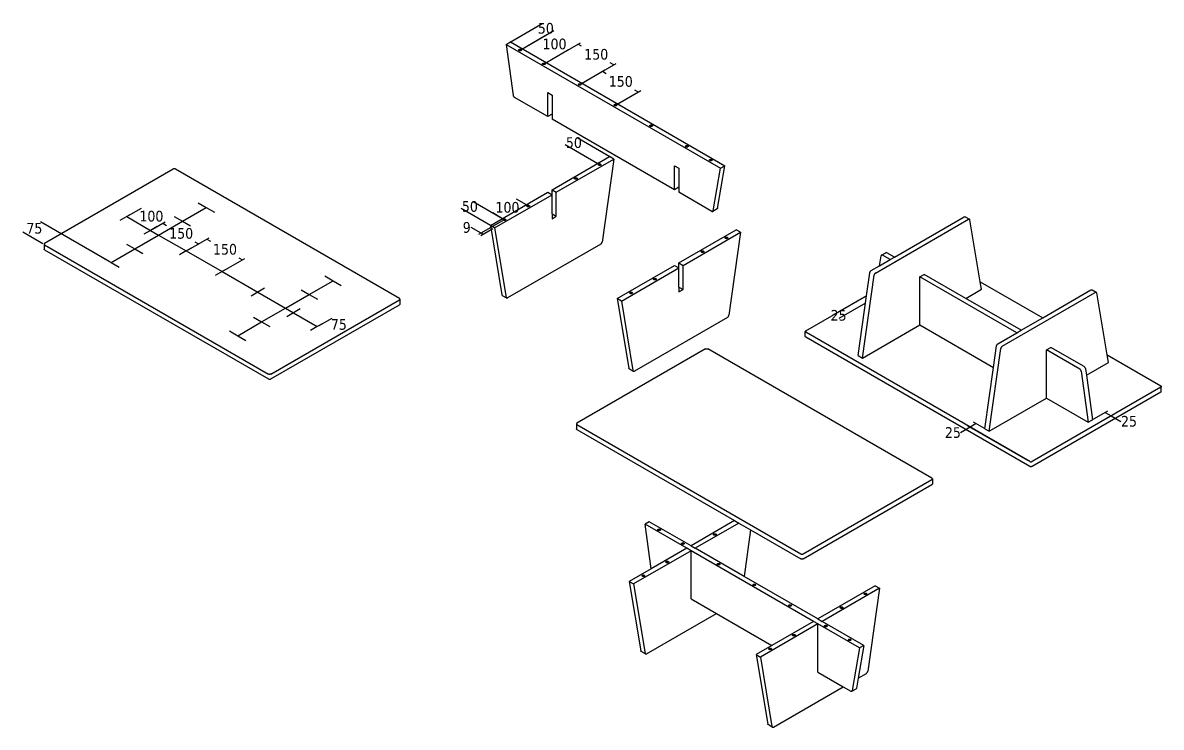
# Model space of a CAD drawing. Header units: millimetres. Extents: x -1700 to 1679, y -1062 to 1030.
import ezdxf

# ---------------------------------------------------------------- set-up
doc = ezdxf.new("R2010")
doc.units = ezdxf.units.MM
doc.styles.add('Tahoma', font='Tahoma')

msp = doc.modelspace()

# ---------------------------------------------------------------- linework, layer by layer
at = {"color": 1}
for p, q in [((-253.4, 972.1), (-158.4, 1027)), ((-218, 951.7), (-123, 1006.6)), ((-218, 951.7), (-150.6, 990.7)), ((-147.3, 910.9), (-44.5, 970.3)), ((-147.3, 910.9), (-79.9, 949.8)), ((-40.9, 959.8), (-51.7, 966.1)), ((-41.3, 849.7), (61.5, 909)), ((-41.3, 849.7), (28.3, 889.8)), ((21.1, 885.7), (32, 879.4)), ((54.3, 904.8), (43.4, 911.1)), ((64.8, 788.4), (134.4, 828.6)), ((116.3, 830.7), (127.1, 824.4)), ((42.7, 631.7), (-54.2, 687.6)), ((7.3, 611.3), (-89.6, 667.2)), ((-1385.7, 457.3), (-1347.3, 479.5)), ((-310.9, 427.5), (-398.2, 477.9)), ((-275.5, 448), (-362.8, 498.3)), ((-204.8, 488.8), (-234.1, 505.7)), ((-275.5, 441.7), (-346.6, 400.7)), ((-275.5, 448), (-304.8, 464.9)), ((-1640.4, 373.6), (-1699.7, 407.8)), ((-1443.2, 321), (-1646.6, 438.5)), ((-1314.9, 416.5), (-1276.6, 438.7)), ((-1314.9, 416.5), (-1276.6, 438.7)), ((-1283.8, 434.5), (-1272.9, 428.2)), ((-339.4, 404.8), (-368.3, 421.5)), ((-304.5, 417.6), (-340.2, 397)), ((-1208.9, 355.3), (-1146.4, 391.3)), ((-1208.9, 355.3), (-1170.5, 377.4)), ((-1188.6, 379.5), (-1177.7, 373.3)), ((-1153.6, 387.2), (-1142.8, 380.9)), ((-333, 401.2), (-339.4, 404.8)), ((-1102.8, 294), (-1040.3, 330.1)), ((-1058.5, 332.2), (-1047.6, 325.9)), ((804.9, 219.2), (705, 161.5)), ((801.8, 197), (722.6, 151.3)), ((-820, 130.7), (-781.6, 152.9)), ((-766.9, 100.1), (-728.6, 122.3)), ((1474.9, -149.3), (1520.6, -122.9)), ((1492.5, -159.5), (1538.3, -133.1)), ((1513.4, -127), (1531.1, -137.3)), ((1283.7, -269.7), (1104.9, -166.5)), ((1129.8, -160.5), (1112.2, -170.7)), ((1157.1, -176.2), (1122.6, -156.3)), ((1531.1, -137.3), (1560, -153.9)), ((1112.2, -170.7), (1083.3, -187.4))]:
    msp.add_line(p, q, dxfattribs=at)
for p, q in [((-265.2, 965.3), (-252.4, 972.7)), ((-265.2, 965.3), (371.2, 597.9)), ((-265.2, 965.3), (-244, 814.2)), ((-252.4, 972.7), (383.9, 605.3)), ((-227.5, 948.6), (-227.3, 949.2)), ((-227.3, 948), (-227.5, 948.6)), ((-227.3, 949.2), (-226.9, 949.8)), ((-226.9, 947.4), (-227.3, 948)), ((-226.9, 949.8), (-226.3, 950.2)), ((-226.3, 947), (-226.9, 947.4)), ((-226.3, 950.2), (-225.5, 950.6)), ((-225.5, 946.6), (-226.3, 947)), ((-225.5, 950.6), (-224.5, 950.8)), ((-224.5, 946.4), (-225.5, 946.6)), ((-224.5, 950.8), (-223.5, 950.9)), ((-223.5, 946.3), (-224.5, 946.4)), ((-223.5, 950.9), (-222.4, 950.8)), ((-222.4, 946.4), (-223.5, 946.3)), ((-222.4, 950.8), (-221.5, 950.6)), ((-221.5, 946.6), (-222.4, 946.4)), ((-221.5, 950.6), (-220.6, 950.2)), ((-220.6, 947), (-221.5, 946.6)), ((-220.6, 950.2), (-220, 949.8)), ((-220, 947.4), (-220.6, 947)), ((-220, 949.8), (-219.6, 949.2)), ((-219.6, 948), (-220, 947.4)), ((-219.6, 949.2), (-219.5, 948.6)), ((-219.5, 948.6), (-219.6, 948)), ((-156.7, 907.8), (-156.6, 908.4)), ((-156.6, 907.2), (-156.7, 907.8)), ((-156.6, 908.4), (-156.2, 908.9)), ((-156.2, 906.6), (-156.6, 907.2)), ((-156.2, 908.9), (-155.6, 909.4)), ((-155.6, 906.1), (-156.2, 906.6)), ((-155.6, 909.4), (-154.7, 909.8)), ((-154.7, 905.8), (-155.6, 906.1)), ((-154.7, 909.8), (-153.8, 910)), ((-153.8, 905.5), (-154.7, 905.8)), ((-153.8, 910), (-152.7, 910.1)), ((-152.7, 905.5), (-153.8, 905.5)), ((-152.7, 910.1), (-151.7, 910)), ((-151.7, 905.5), (-152.7, 905.5)), ((-151.7, 910), (-150.7, 909.8)), ((-150.7, 905.8), (-151.7, 905.5)), ((-150.7, 909.8), (-149.9, 909.4)), ((-149.9, 906.1), (-150.7, 905.8)), ((-149.9, 909.4), (-149.3, 908.9)), ((-149.3, 906.6), (-149.9, 906.1)), ((-149.3, 908.9), (-148.9, 908.4)), ((-148.9, 907.2), (-149.3, 906.6)), ((-148.9, 908.4), (-148.7, 907.8)), ((-148.7, 907.8), (-148.9, 907.2)), ((-50.7, 846.5), (-50.5, 847.1)), ((-50.5, 845.9), (-50.7, 846.5)), ((-50.5, 847.1), (-50.1, 847.7)), ((-50.1, 845.4), (-50.5, 845.9)), ((-50.1, 847.7), (-49.5, 848.2)), ((-49.5, 844.9), (-50.1, 845.4)), ((-49.5, 848.2), (-48.7, 848.5)), ((-48.7, 844.5), (-49.5, 844.9)), ((-48.7, 848.5), (-47.7, 848.8)), ((-47.7, 848.8), (-46.7, 848.8)), ((-46.7, 848.8), (-45.6, 848.8)), ((-45.6, 848.8), (-44.7, 848.5)), ((-44.7, 848.5), (-43.8, 848.2)), ((-43.8, 844.9), (-44.7, 844.5)), ((-43.8, 848.2), (-43.2, 847.7)), ((-43.2, 845.4), (-43.8, 844.9)), ((-43.2, 847.7), (-42.8, 847.1)), ((-42.8, 845.9), (-43.2, 845.4)), ((-42.8, 847.1), (-42.7, 846.5)), ((-42.7, 846.5), (-42.8, 845.9)), ((-244, 814.2), (-243.8, 813.5)), ((-243.8, 813.5), (-243.6, 812.8)), ((-243.6, 812.8), (-243.3, 812)), ((-243.3, 812), (-242.9, 811.3)), ((-242.9, 811.3), (-242.5, 810.5)), ((-141.4, 751), (-141.4, 822.5)), ((-141.4, 822.5), (-128.7, 815.1)), ((-128.7, 815.1), (-128.7, 758.4)), ((-47.7, 844.3), (-48.7, 844.5)), ((-46.7, 844.2), (-47.7, 844.3)), ((-45.6, 844.3), (-46.7, 844.2)), ((-44.7, 844.5), (-45.6, 844.3)), ((-242.5, 810.5), (-242, 809.8)), ((-242, 809.8), (-241.5, 809.2)), ((-241.5, 809.2), (-240.9, 808.7)), ((-240.9, 808.7), (-240.4, 808.2)), ((-240.4, 808.2), (-239.8, 807.8)), ((-141.4, 751), (-239.8, 807.8)), ((55.4, 785.3), (55.5, 785.9)), ((55.5, 784.7), (55.4, 785.3)), ((55.5, 785.9), (55.9, 786.5)), ((55.9, 784.1), (55.5, 784.7)), ((55.9, 786.5), (56.6, 786.9)), ((56.6, 783.7), (55.9, 784.1)), ((56.6, 786.9), (57.4, 787.3)), ((57.4, 783.3), (56.6, 783.7)), ((57.4, 787.3), (58.4, 787.5)), ((58.4, 783.1), (57.4, 783.3)), ((58.4, 787.5), (59.4, 787.6)), ((59.4, 783), (58.4, 783.1)), ((59.4, 787.6), (60.4, 787.5)), ((60.4, 783.1), (59.4, 783)), ((60.4, 787.5), (61.4, 787.3)), ((61.4, 783.3), (60.4, 783.1)), ((61.4, 787.3), (62.2, 786.9)), ((62.2, 783.7), (61.4, 783.3)), ((62.2, 786.9), (62.9, 786.5)), ((62.9, 784.1), (62.2, 783.7)), ((62.9, 786.5), (63.3, 785.9)), ((63.3, 784.7), (62.9, 784.1)), ((63.3, 785.9), (63.4, 785.3)), ((63.4, 785.3), (63.3, 784.7)), ((-128.7, 758.4), (-141.4, 751)), ((-128.7, 758.4), (-128.7, 743.7)), ((234.8, 533.8), (-128.7, 743.7)), ((161.5, 724.1), (161.6, 724.7)), ((161.6, 723.5), (161.5, 724.1)), ((161.6, 724.7), (162, 725.2)), ((162, 722.9), (161.6, 723.5)), ((162, 725.2), (162.6, 725.7)), ((162.6, 722.4), (162, 722.9)), ((162.6, 725.7), (163.5, 726.1)), ((163.5, 722.1), (162.6, 722.4)), ((163.5, 726.1), (164.4, 726.3)), ((164.4, 721.8), (163.5, 722.1)), ((164.4, 726.3), (165.5, 726.4)), ((165.5, 721.8), (164.4, 721.8)), ((165.5, 726.4), (166.5, 726.3)), ((166.5, 721.8), (165.5, 721.8)), ((166.5, 726.3), (167.5, 726.1)), ((167.5, 722.1), (166.5, 721.8)), ((167.5, 726.1), (168.3, 725.7)), ((168.3, 722.4), (167.5, 722.1)), ((168.3, 725.7), (168.9, 725.2)), ((168.9, 722.9), (168.3, 722.4)), ((168.9, 725.2), (169.3, 724.7)), ((169.3, 723.5), (168.9, 722.9)), ((169.3, 724.7), (169.5, 724.1)), ((169.5, 724.1), (169.3, 723.5)), ((267.5, 662.8), (267.7, 663.4)), ((267.7, 662.2), (267.5, 662.8)), ((267.7, 663.4), (268.1, 664)), ((268.1, 661.7), (267.7, 662.2)), ((268.1, 664), (268.7, 664.5)), ((268.7, 661.2), (268.1, 661.7)), ((268.7, 664.5), (269.5, 664.8)), ((269.5, 660.8), (268.7, 661.2)), ((269.5, 664.8), (270.5, 665.1)), ((270.5, 660.6), (269.5, 660.8)), ((270.5, 665.1), (271.5, 665.1)), ((271.5, 660.5), (270.5, 660.6)), ((271.5, 665.1), (272.6, 665.1)), ((272.6, 660.6), (271.5, 660.5)), ((272.6, 665.1), (273.5, 664.8)), ((273.5, 660.8), (272.6, 660.6)), ((273.5, 664.8), (274.3, 664.5)), ((274.3, 661.2), (273.5, 660.8)), ((274.3, 664.5), (275, 664)), ((275, 661.7), (274.3, 661.2)), ((275, 664), (275.4, 663.4)), ((275.4, 662.2), (275, 661.7)), ((275.4, 663.4), (275.5, 662.8)), ((275.5, 662.8), (275.4, 662.2)), ((-128.7, 533.8), (41.7, 632.2)), ((-116, 526.5), (54.4, 624.9)), ((8.7, 608.1), (8.9, 608.7)), ((8.9, 608.7), (9.3, 609.3)), ((9.3, 609.3), (9.9, 609.8)), ((9.9, 609.8), (10.7, 610.1)), ((10.7, 610.1), (11.7, 610.4)), ((11.7, 610.4), (12.7, 610.4)), ((12.7, 610.4), (13.8, 610.4)), ((13.8, 610.4), (14.7, 610.1)), ((14.7, 610.1), (15.5, 609.8)), ((15.5, 609.8), (16.2, 609.3)), ((16.2, 609.3), (16.6, 608.7)), ((16.6, 608.7), (16.7, 608.1)), ((54.4, 624.9), (19.9, 378.7)), ((54.4, 624.9), (41.7, 632.2)), ((338.2, 622), (338.4, 622.6)), ((338.4, 621.4), (338.2, 622)), ((338.4, 622.6), (338.8, 623.2)), ((338.8, 620.8), (338.4, 621.4)), ((338.8, 623.2), (339.4, 623.6)), ((339.4, 620.4), (338.8, 620.8)), ((339.4, 623.6), (340.2, 624)), ((340.2, 620), (339.4, 620.4)), ((340.2, 624), (341.2, 624.2)), ((341.2, 619.8), (340.2, 620)), ((341.2, 624.2), (342.2, 624.3)), ((342.2, 619.7), (341.2, 619.8)), ((342.2, 624.3), (343.3, 624.2)), ((343.3, 619.8), (342.2, 619.7)), ((343.3, 624.2), (344.2, 624)), ((344.2, 620), (343.3, 619.8)), ((344.2, 624), (345.1, 623.6)), ((345.1, 620.4), (344.2, 620)), ((345.1, 623.6), (345.7, 623.2)), ((345.7, 620.8), (345.1, 620.4)), ((345.7, 623.2), (346.1, 622.6)), ((346.1, 621.4), (345.7, 620.8)), ((346.1, 622.6), (346.2, 622)), ((346.2, 622), (346.1, 621.4)), ((-1253.2, 595), (-1635, 374.6)), ((-1252.6, 595.3), (-1253.2, 595)), ((-1251.9, 595.6), (-1252.6, 595.3)), ((-1251.2, 595.8), (-1251.9, 595.6)), ((-1250.4, 595.9), (-1251.2, 595.8)), ((-1249.6, 595.9), (-1250.4, 595.9)), ((-1248.9, 595.9), (-1249.6, 595.9)), ((-1248.1, 595.8), (-1248.9, 595.9)), ((-1247.4, 595.6), (-1248.1, 595.8)), ((-1246.7, 595.3), (-1247.4, 595.6)), ((-1246.1, 595), (-1246.7, 595.3)), ((-581.4, 211.3), (-1246.1, 595)), ((8.9, 607.5), (8.7, 608.1)), ((9.3, 607), (8.9, 607.5)), ((9.9, 606.5), (9.3, 607)), ((10.7, 606.1), (9.9, 606.5)), ((11.7, 605.9), (10.7, 606.1)), ((12.7, 605.8), (11.7, 605.9)), ((13.8, 605.9), (12.7, 605.8)), ((14.7, 606.1), (13.8, 605.9)), ((15.5, 606.5), (14.7, 606.1)), ((16.2, 607), (15.5, 606.5)), ((16.6, 607.5), (16.2, 607)), ((16.7, 608.1), (16.6, 607.5)), ((234.8, 533.8), (234.8, 605.3)), ((234.8, 605.3), (247.5, 597.9)), ((247.5, 597.9), (247.5, 541.2)), ((350, 471.3), (371.2, 597.9)), ((362.7, 478.6), (383.9, 605.3)), ((371.2, 597.9), (383.9, 605.3)), ((-62, 567.3), (-61.9, 567.9)), ((-61.9, 566.7), (-62, 567.3)), ((-61.9, 567.9), (-61.5, 568.5)), ((-61.5, 566.1), (-61.9, 566.7)), ((-61.5, 568.5), (-60.8, 568.9)), ((-60.8, 565.7), (-61.5, 566.1)), ((-60.8, 568.9), (-60, 569.3)), ((-60, 565.3), (-60.8, 565.7)), ((-60, 569.3), (-59, 569.5)), ((-59, 565.1), (-60, 565.3)), ((-59, 569.5), (-58, 569.6)), ((-58, 565), (-59, 565.1)), ((-58, 569.6), (-57, 569.5)), ((-57, 565.1), (-58, 565)), ((-57, 569.5), (-56, 569.3)), ((-56, 565.3), (-57, 565.1)), ((-56, 569.3), (-55.2, 568.9)), ((-55.2, 565.7), (-56, 565.3)), ((-55.2, 568.9), (-54.5, 568.5)), ((-54.5, 566.1), (-55.2, 565.7)), ((-54.5, 568.5), (-54.1, 567.9)), ((-54.1, 566.7), (-54.5, 566.1)), ((-54.1, 567.9), (-54, 567.3)), ((-54, 567.3), (-54.1, 566.7)), ((247.5, 541.2), (234.8, 533.8)), ((247.5, 541.2), (247.5, 526.5)), ((-311.8, 428.1), (-141.4, 526.5)), ((-299.1, 420.7), (-128.7, 519.1)), ((-141.4, 526.5), (-128.7, 519.1)), ((-128.7, 533.8), (-116, 526.5)), ((-128.7, 519.1), (-128.7, 533.8)), ((-128.7, 462.4), (-128.7, 519.1)), ((-116, 455), (-116, 526.5)), ((345.9, 469.7), (247.5, 526.5)), ((-1225.6, 440.3), (-1154.9, 481.1)), ((-1179.2, 495.2), (-1154.9, 481.1)), ((-1154.9, 481.1), (-1130.6, 467.1)), ((-203.4, 485.6), (-203.3, 486.2)), ((-203.3, 485.1), (-203.4, 485.6)), ((-203.3, 486.2), (-202.9, 486.8)), ((-202.9, 484.5), (-203.3, 485.1)), ((-202.9, 486.8), (-202.2, 487.3)), ((-202.2, 484), (-202.9, 484.5)), ((-202.2, 487.3), (-201.4, 487.6)), ((-201.4, 483.6), (-202.2, 484)), ((-201.4, 487.6), (-200.4, 487.9)), ((-200.4, 483.4), (-201.4, 483.6)), ((-200.4, 487.9), (-199.4, 488)), ((-199.4, 483.3), (-200.4, 483.4)), ((-199.4, 488), (-198.4, 487.9)), ((-198.4, 483.4), (-199.4, 483.3)), ((-198.4, 487.9), (-197.4, 487.6)), ((-197.4, 483.6), (-198.4, 483.4)), ((-197.4, 487.6), (-196.6, 487.3)), ((-196.6, 484), (-197.4, 483.6)), ((-196.6, 487.3), (-195.9, 486.8)), ((-195.9, 484.5), (-196.6, 484)), ((-195.9, 486.8), (-195.5, 486.2)), ((-195.5, 485.1), (-195.9, 484.5)), ((-195.5, 486.2), (-195.4, 485.6)), ((-195.4, 485.6), (-195.5, 485.1)), ((361.7, 476.9), (349, 469.5)), ((362.1, 477.2), (361.7, 476.9)), ((362.4, 477.6), (362.1, 477.2)), ((362.6, 478.1), (362.4, 477.6)), ((362.7, 478.6), (362.6, 478.1)), ((-1391.1, 454.2), (-1411.2, 442.6)), ((-1371, 465.8), (-1391.1, 454.2)), ((-1391.1, 454.2), (-1320.4, 413.4)), ((-1296.3, 399.5), (-1225.6, 440.3)), ((-1249.9, 454.3), (-1225.6, 440.3)), ((-1225.6, 440.3), (-1201.4, 426.3)), ((-274.1, 444.8), (-274, 445.4)), ((-274, 444.2), (-274.1, 444.8)), ((-274, 445.4), (-273.6, 446)), ((-273.6, 443.7), (-274, 444.2)), ((-273.6, 446), (-273, 446.5)), ((-273, 443.2), (-273.6, 443.7)), ((-273, 446.5), (-272.1, 446.8)), ((-272.1, 442.8), (-273, 443.2)), ((-272.1, 446.8), (-271.2, 447.1)), ((-271.2, 442.6), (-272.1, 442.8)), ((-271.2, 447.1), (-270.1, 447.1)), ((-270.1, 442.5), (-271.2, 442.6)), ((-270.1, 447.1), (-269.1, 447.1)), ((-269.1, 442.6), (-270.1, 442.5)), ((-269.1, 447.1), (-268.1, 446.8)), ((-268.1, 442.8), (-269.1, 442.6)), ((-268.1, 446.8), (-267.3, 446.5)), ((-267.3, 443.2), (-268.1, 442.8)), ((-267.3, 446.5), (-266.7, 446)), ((-266.7, 443.7), (-267.3, 443.2)), ((-266.7, 446), (-266.3, 445.4)), ((-266.3, 444.2), (-266.7, 443.7)), ((-266.3, 445.4), (-266.1, 444.8)), ((-266.1, 444.8), (-266.3, 444.2)), ((-128.7, 462.4), (-116, 455)), ((-128.7, 462.4), (-128.7, 447.7)), ((-128.7, 447.7), (-116, 455)), ((345.9, 469.7), (346.4, 469.4)), ((346.4, 469.4), (347, 469.2)), ((347, 469.2), (347.5, 469.1)), ((347.5, 469.1), (348.1, 469.2)), ((348.1, 469.2), (348.5, 469.3)), ((348.5, 469.3), (349, 469.5)), ((349, 469.5), (349.4, 469.9)), ((349.4, 469.9), (349.7, 470.3)), ((349.7, 470.3), (349.9, 470.7)), ((349.9, 470.7), (350, 471.3)), ((831.4, 286.7), (1107.6, 446.2)), ((887.5, 333.8), (1094.9, 453.5)), ((1094.9, 453.5), (1095.4, 453.8)), ((1095.4, 453.8), (1096, 454)), ((1096, 454), (1096.5, 454.1)), ((1096.5, 454.1), (1097.1, 454)), ((1097.1, 454), (1097.5, 453.9)), ((1097.5, 453.9), (1098, 453.7)), ((1098, 453.7), (1110.3, 446.6)), ((1108.2, 446.5), (1107.6, 446.2)), ((1108.7, 446.6), (1108.2, 446.5)), ((1109.3, 446.7), (1108.7, 446.6)), ((1109.8, 446.7), (1109.3, 446.7)), ((1110.3, 446.6), (1109.8, 446.7)), ((1110.7, 446.3), (1110.3, 446.6)), ((1111.1, 446), (1110.7, 446.3)), ((1111.4, 445.6), (1111.1, 446)), ((1111.6, 445.1), (1111.4, 445.6)), ((1111.7, 444.6), (1111.6, 445.1)), ((1142.5, 260.9), (1111.7, 444.6)), ((-1320.4, 413.4), (-1340.4, 401.8)), ((-1300.3, 425), (-1320.4, 413.4)), ((-1320.4, 413.4), (-1296.3, 399.5)), ((-311.8, 428.1), (-277.3, 221.8)), ((-299.1, 420.7), (-311.8, 428.1)), ((-299.1, 420.7), (-264.6, 214.5)), ((247.5, 316.6), (417.9, 415)), ((260.2, 309.3), (430.6, 407.7)), ((430.6, 407.7), (396.1, 161.5)), ((430.6, 407.7), (417.9, 415)), ((-1636.4, 373), (-1636.5, 372.6)), ((-1636.5, 372.6), (-1636.5, 357.9)), ((-1636.5, 372.6), (-1636.4, 372.1)), ((-1636.2, 373.4), (-1636.4, 373)), ((-1636.4, 372.1), (-1636.2, 371.7)), ((-1635.9, 373.9), (-1636.2, 373.4)), ((-1635.5, 374.3), (-1635.9, 373.9)), ((-1635, 374.6), (-1635.5, 374.3)), ((-1391.3, 372.7), (-1367, 358.7)), ((-1367, 358.7), (-1296.3, 399.5)), ((-1296.3, 399.5), (-1214.3, 352.1)), ((15.7, 372.3), (-260.4, 212.8)), ((15.7, 372.3), (16.3, 372.6)), ((16.3, 372.6), (16.9, 373.1)), ((16.9, 373.1), (17.4, 373.7)), ((17.4, 373.7), (17.9, 374.3)), ((17.9, 374.3), (18.4, 375)), ((18.4, 375), (18.9, 375.7)), ((18.9, 375.7), (19.2, 376.5)), ((19.2, 376.5), (19.5, 377.2)), ((19.5, 377.2), (19.8, 378)), ((19.8, 378), (19.9, 378.7)), ((384.9, 390.9), (385, 391.5)), ((385, 390.3), (384.9, 390.9)), ((385, 391.5), (385.4, 392.1)), ((385.4, 389.8), (385, 390.3)), ((385.4, 392.1), (386.1, 392.6)), ((386.1, 389.3), (385.4, 389.8)), ((386.1, 392.6), (386.9, 392.9)), ((386.9, 388.9), (386.1, 389.3)), ((386.9, 392.9), (387.9, 393.2)), ((387.9, 388.7), (386.9, 388.9)), ((387.9, 393.2), (388.9, 393.2)), ((388.9, 388.6), (387.9, 388.7)), ((388.9, 393.2), (389.9, 393.2)), ((389.9, 388.7), (388.9, 388.6)), ((389.9, 393.2), (390.9, 392.9)), ((390.9, 388.9), (389.9, 388.7)), ((390.9, 392.9), (391.7, 392.6)), ((391.7, 389.3), (390.9, 388.9)), ((391.7, 392.6), (392.4, 392.1)), ((392.4, 389.8), (391.7, 389.3)), ((392.4, 392.1), (392.8, 391.5)), ((392.8, 390.3), (392.4, 389.8)), ((392.8, 391.5), (392.9, 390.9)), ((392.9, 390.9), (392.8, 390.3)), ((-1636.4, 357.4), (-1636.5, 357.9)), ((-1636.2, 357), (-1636.4, 357.4)), ((-1636.2, 371.7), (-1635.9, 371.2)), ((-1635.9, 356.5), (-1636.2, 357)), ((-1635.9, 371.2), (-1635.5, 370.9)), ((-1635.5, 356.2), (-1635.9, 356.5)), ((-1635.5, 370.9), (-1635, 370.5)), ((-1635, 355.8), (-1635.5, 356.2)), ((-1635, 370.5), (-970.3, -13.2)), ((-1635, 355.8), (-970.3, -27.9)), ((-1437.7, 317.8), (-1367, 358.7)), ((-1367, 358.7), (-1342.8, 344.7)), ((-1214.3, 352.1), (-1234.4, 340.5)), ((-1194.2, 363.7), (-1214.3, 352.1)), ((-1214.3, 352.1), (-1108.2, 290.9)), ((314.2, 350.1), (314.3, 350.7)), ((314.3, 349.5), (314.2, 350.1)), ((314.3, 350.7), (314.7, 351.3)), ((314.7, 349), (314.3, 349.5)), ((314.7, 351.3), (315.4, 351.7)), ((315.4, 348.5), (314.7, 349)), ((315.4, 351.7), (316.2, 352.1)), ((316.2, 348.1), (315.4, 348.5)), ((316.2, 352.1), (317.2, 352.3)), ((317.2, 347.9), (316.2, 348.1)), ((317.2, 352.3), (318.2, 352.4)), ((318.2, 347.8), (317.2, 347.9)), ((318.2, 352.4), (319.2, 352.3)), ((319.2, 347.9), (318.2, 347.8)), ((319.2, 352.3), (320.2, 352.1)), ((320.2, 348.1), (319.2, 347.9)), ((320.2, 352.1), (321, 351.7)), ((321, 348.5), (320.2, 348.1)), ((321, 351.7), (321.7, 351.3)), ((321.7, 349), (321, 348.5)), ((321.7, 351.3), (322.1, 350.7)), ((322.1, 349.5), (321.7, 349)), ((322.1, 350.7), (322.2, 350.1)), ((322.2, 350.1), (322.1, 349.5)), ((842.9, 308), (847.9, 338)), ((848, 338.5), (847.9, 338)), ((848.2, 339), (848, 338.5)), ((848.5, 339.4), (848.2, 339)), ((848.9, 339.7), (848.5, 339.4)), ((849.3, 339.9), (848.9, 339.7)), ((849.3, 339.9), (861.6, 347.1)), ((849.8, 340.1), (849.3, 339.9)), ((850.4, 340.1), (849.8, 340.1)), ((850.9, 340), (850.4, 340.1)), ((851.5, 339.8), (850.9, 340)), ((852, 339.6), (851.5, 339.8)), ((874.8, 326.5), (852, 339.6)), ((861.6, 347.1), (862.1, 347.3)), ((862.1, 347.3), (862.6, 347.4)), ((862.6, 347.4), (863.1, 347.5)), ((863.1, 347.5), (863.6, 347.4)), ((863.6, 347.4), (864.2, 347.2)), ((864.2, 347.2), (864.8, 346.9)), ((887.5, 333.8), (864.8, 346.9)), ((-1462, 331.9), (-1437.7, 317.8)), ((-1437.7, 317.8), (-1413.5, 303.8)), ((64.3, 210.9), (234.8, 309.3)), ((234.8, 309.3), (247.5, 301.9)), ((247.5, 316.6), (260.2, 309.3)), ((247.5, 301.9), (247.5, 316.6)), ((260.2, 237.8), (260.2, 309.3)), ((818.7, 294.1), (842.9, 308)), ((842.9, 308), (874.8, 326.5)), ((874.8, 326.5), (887.5, 333.8)), ((-1108.2, 290.9), (-1128.3, 279.3)), ((-1088.1, 302.5), (-1108.2, 290.9)), ((-1108.2, 290.9), (-1002.2, 229.7)), ((-803, 278), (-778.7, 264)), ((77.1, 203.5), (247.5, 301.9)), ((173.9, 270.1), (174.8, 270.5)), ((174.8, 270.5), (175.7, 270.7)), ((175.7, 270.7), (176.8, 270.8)), ((176.8, 270.8), (177.8, 270.7)), ((177.8, 270.7), (178.8, 270.5)), ((178.8, 270.5), (179.6, 270.1)), ((247.5, 245.2), (247.5, 301.9)), ((792.7, 34.1), (827.3, 280.3)), ((804.9, 219.2), (814.6, 287.7)), ((814.6, 287.7), (814.7, 288.4)), ((814.7, 288.4), (814.9, 289.1)), ((814.9, 289.1), (815.2, 289.9)), ((815.2, 289.9), (815.6, 290.6)), ((815.6, 290.6), (816, 291.4)), ((816, 291.4), (816.5, 292.1)), ((816.5, 292.1), (817, 292.7)), ((817, 292.7), (817.6, 293.2)), ((817.6, 293.2), (818.1, 293.7)), ((818.1, 293.7), (818.7, 294.1)), ((827.4, 281), (827.3, 280.3)), ((827.6, 281.8), (827.4, 281)), ((827.9, 282.5), (827.6, 281.8)), ((828.3, 283.3), (827.9, 282.5)), ((828.7, 284), (828.3, 283.3)), ((829.2, 284.7), (828.7, 284)), ((829.8, 285.3), (829.2, 284.7)), ((830.3, 285.9), (829.8, 285.3)), ((830.9, 286.4), (830.3, 285.9)), ((831.4, 286.7), (830.9, 286.4)), ((963.1, 275.4), (975.9, 282.8)), ((1250.9, 109.3), (963.1, 275.4)), ((963.1, 132.5), (963.1, 275.4)), ((1099.6, 211.3), (975.9, 282.8)), ((-982.1, 241.3), (-1002.2, 229.7)), ((-873.7, 237.1), (-849.4, 223.1)), ((-849.4, 223.1), (-778.7, 264)), ((-778.7, 264), (-754.5, 250)), ((172.8, 268.5), (172.9, 269.1)), ((172.9, 267.9), (172.8, 268.5)), ((172.9, 269.1), (173.3, 269.6)), ((173.3, 267.3), (172.9, 267.9)), ((173.3, 269.6), (173.9, 270.1)), ((173.9, 266.8), (173.3, 267.3)), ((174.8, 266.5), (173.9, 266.8)), ((175.7, 266.2), (174.8, 266.5)), ((176.8, 266.2), (175.7, 266.2)), ((177.8, 266.2), (176.8, 266.2)), ((178.8, 266.5), (177.8, 266.2)), ((179.6, 266.8), (178.8, 266.5)), ((179.6, 270.1), (180.2, 269.6)), ((180.2, 267.3), (179.6, 266.8)), ((180.2, 269.6), (180.6, 269.1)), ((180.6, 267.9), (180.2, 267.3)), ((180.6, 269.1), (180.8, 268.5)), ((180.8, 268.5), (180.6, 267.9)), ((247.5, 245.2), (260.2, 237.8)), ((247.5, 245.2), (247.5, 230.5)), ((247.5, 230.5), (260.2, 237.8)), ((1099.6, 211.3), (1146.3, 238.3)), ((1142.5, 260.9), (1328, 153.8)), ((1146.3, 238.3), (1142.5, 260.9)), ((1471, 236.3), (1471.6, 236.6)), ((1471.6, 236.6), (1472.2, 236.8)), ((1472.2, 236.8), (1472.7, 236.9)), ((1472.7, 236.9), (1473.2, 236.8)), ((1473.2, 236.8), (1473.7, 236.7)), ((1473.7, 236.7), (1474.2, 236.5)), ((-1002.2, 229.7), (-1022.2, 218.1)), ((-1002.2, 229.7), (-920.1, 182.3)), ((-963.3, -13.2), (-581.4, 207.2)), ((-920.1, 182.3), (-849.4, 223.1)), ((-849.4, 223.1), (-825.2, 209.1)), ((-580.9, 211), (-581.4, 211.3)), ((-581.4, 207.2), (-580.9, 207.6)), ((-580.5, 210.6), (-580.9, 211)), ((-580.9, 207.6), (-580.5, 207.9)), ((-580.2, 210.1), (-580.5, 210.6)), ((-580.5, 207.9), (-580.2, 208.4)), ((-580, 209.7), (-580.2, 210.1)), ((-580.2, 208.4), (-580, 208.8)), ((-580, 209.3), (-580, 209.7)), ((-580, 208.8), (-580, 209.3)), ((-580, 209.3), (-580, 194.6)), ((-277.2, 221.3), (-277.3, 221.8)), ((-276.9, 220.8), (-277.2, 221.3)), ((-276.6, 220.4), (-276.9, 220.8)), ((-276.3, 220), (-276.6, 220.4)), ((-276.3, 220), (-263.5, 212.7)), ((-264.6, 214.5), (-264.4, 213.9)), ((-264.4, 213.9), (-264.2, 213.4)), ((-264.2, 213.4), (-263.9, 213)), ((-263.9, 213), (-263.5, 212.7)), ((-263.5, 212.7), (-263.1, 212.5)), ((-263.1, 212.5), (-262.6, 212.3)), ((-262.6, 212.3), (-262.1, 212.3)), ((-262.1, 212.3), (-261.5, 212.4)), ((-261.5, 212.4), (-261, 212.6)), ((-261, 212.6), (-260.4, 212.8)), ((64.3, 210.9), (98.9, 4.6)), ((77.1, 203.5), (64.3, 210.9)), ((77.1, 203.5), (111.6, -2.7)), ((102.1, 227.6), (102.2, 228.2)), ((102.2, 227), (102.1, 227.6)), ((102.2, 228.2), (102.6, 228.8)), ((102.6, 226.5), (102.2, 227)), ((102.6, 228.8), (103.2, 229.3)), ((103.2, 226), (102.6, 226.5)), ((103.2, 229.3), (104.1, 229.6)), ((104.1, 225.6), (103.2, 226)), ((104.1, 229.6), (105, 229.9)), ((105, 225.4), (104.1, 225.6)), ((105, 229.9), (106.1, 229.9)), ((106.1, 225.3), (105, 225.4)), ((106.1, 229.9), (107.1, 229.9)), ((107.1, 225.4), (106.1, 225.3)), ((107.1, 229.9), (108.1, 229.6)), ((108.1, 225.6), (107.1, 225.4)), ((108.1, 229.6), (108.9, 229.3)), ((108.9, 226), (108.1, 225.6)), ((108.9, 229.3), (109.5, 228.8)), ((109.5, 226.5), (108.9, 226)), ((109.5, 228.8), (109.9, 228.2)), ((109.9, 227), (109.5, 226.5)), ((109.9, 228.2), (110.1, 227.6)), ((110.1, 227.6), (109.9, 227)), ((624.4, 115), (804.9, 219.2)), ((780, 41.5), (804.9, 219.2)), ((1263.7, 116.6), (1099.6, 211.3)), ((1207.6, 69.6), (1483.8, 229)), ((1328, 153.8), (1471, 236.3)), ((1474.2, 236.5), (1486.5, 229.4)), ((1484.3, 229.3), (1483.8, 229)), ((1484.9, 229.4), (1484.3, 229.3)), ((1485.4, 229.5), (1484.9, 229.4)), ((1486, 229.5), (1485.4, 229.5)), ((1486.5, 229.4), (1486, 229.5)), ((1486.9, 229.1), (1486.5, 229.4)), ((1487.3, 228.8), (1486.9, 229.1)), ((1487.6, 228.4), (1487.3, 228.8)), ((1487.8, 227.9), (1487.6, 228.4)), ((1487.9, 227.4), (1487.8, 227.9)), ((1518.7, 43.7), (1487.9, 227.4)), ((-990.8, 141.5), (-920.1, 182.3)), ((-963.3, -27.9), (-581.4, 192.5)), ((-920.1, 182.3), (-896.1, 168.4)), ((-876, 180), (-896.1, 168.4)), ((-580.9, 192.9), (-581.4, 192.5)), ((-580.5, 193.2), (-580.9, 192.9)), ((-580.2, 193.7), (-580.5, 193.2)), ((-580, 194.1), (-580.2, 193.7)), ((-580, 194.6), (-580, 194.1)), ((-1061.6, 100.7), (-990.8, 141.5)), ((-1015.1, 155.5), (-990.8, 141.5)), ((-990.8, 141.5), (-966.6, 127.5)), ((-896.1, 168.4), (-916.2, 156.8)), ((-896.1, 168.4), (-825.4, 127.6)), ((-805.3, 139.2), (-825.4, 127.6)), ((391.9, 155.1), (115.8, -4.4)), ((391.9, 155.1), (392.5, 155.5)), ((392.5, 155.5), (393, 155.9)), ((393, 155.9), (393.6, 156.5)), ((393.6, 156.5), (394.1, 157.1)), ((394.1, 157.1), (394.6, 157.8)), ((394.6, 157.8), (395, 158.5)), ((395, 158.5), (395.4, 159.3)), ((395.4, 159.3), (395.7, 160)), ((395.7, 160), (395.9, 160.8)), ((395.9, 160.8), (396.1, 161.5)), ((1263.7, 116.6), (1328, 153.8)), ((-1085.8, 114.7), (-1061.6, 100.7)), ((-825.4, 127.6), (-845.5, 116)), ((623.2, 113.8), (623, 113.4)), ((623, 113.4), (623, 112.9)), ((623, 98.2), (623, 112.9)), ((623, 112.9), (623, 112.5)), ((623, 112.5), (623.2, 112)), ((623.5, 114.2), (623.2, 113.8)), ((623.2, 112), (623.5, 111.6)), ((623.9, 114.6), (623.5, 114.2)), ((623.5, 111.6), (623.9, 111.2)), ((624.4, 115), (623.9, 114.6)), ((623.9, 111.2), (624.4, 110.9)), ((1289.1, -272.9), (624.4, 110.9)), ((792.7, 34.1), (963.1, 132.5)), ((963.1, 132.5), (1181.7, 6.3)), ((1194.9, 76.9), (1250.9, 109.3)), ((1250.9, 109.3), (1263.7, 116.6)), ((-1061.6, 100.7), (-1037.3, 86.7)), ((623, 97.8), (623, 98.2)), ((623.2, 97.3), (623, 97.8)), ((623.5, 96.9), (623.2, 97.3)), ((623.9, 96.5), (623.5, 96.9)), ((624.4, 96.2), (623.9, 96.5)), ((1289.1, -287.6), (624.4, 96.2)), ((1181.7, 6.3), (1190.7, 70.5)), ((1190.7, 70.5), (1190.9, 71.2)), ((1190.9, 71.2), (1191.1, 71.9)), ((1191.1, 71.9), (1191.4, 72.7)), ((1191.4, 72.7), (1191.8, 73.4)), ((1191.8, 73.4), (1192.2, 74.2)), ((1192.2, 74.2), (1192.7, 74.9)), ((1192.7, 74.9), (1193.2, 75.5)), ((1193.2, 75.5), (1193.8, 76.1)), ((1193.8, 76.1), (1194.3, 76.5)), ((1194.3, 76.5), (1194.9, 76.9)), ((1205.9, 68.1), (1205.4, 67.5)), ((1206.5, 68.7), (1205.9, 68.1)), ((1207, 69.2), (1206.5, 68.7)), ((1207.6, 69.6), (1207, 69.2)), ((326.9, 61.2), (-54.9, -159.3)), ((326.9, 61.2), (327.5, 61.5)), ((327.5, 61.5), (328.2, 61.7)), ((328.2, 61.7), (328.9, 61.9)), ((328.9, 61.9), (329.7, 62)), ((329.7, 62), (330.5, 62)), ((330.5, 62), (331.2, 62)), ((331.2, 62), (332, 61.9)), ((332, 61.9), (332.7, 61.7)), ((332.7, 61.7), (333.4, 61.5)), ((333.4, 61.5), (334, 61.2)), ((998.7, -322.6), (334, 61.2)), ((780, 41.5), (792.7, 34.1)), ((1168.9, -183), (1203.5, 63.1)), ((1203.6, 63.8), (1203.5, 63.1)), ((1203.8, 64.6), (1203.6, 63.8)), ((1204.1, 65.3), (1203.8, 64.6)), ((1204.5, 66.1), (1204.1, 65.3)), ((1204.9, 66.8), (1204.5, 66.1)), ((1205.4, 67.5), (1204.9, 66.8)), ((1339.3, 58.2), (1352.1, 65.6)), ((1437.7, 1.4), (1339.3, 58.2)), ((1339.3, -84.7), (1339.3, 58.2)), ((1450.4, 8.8), (1352.1, 65.6)), ((1518.7, 43.7), (1678, -48.3)), ((1522.5, 21.1), (1518.7, 43.7)), ((99, 4.1), (98.9, 4.6)), ((99.2, 3.6), (99, 4.1)), ((99.5, 3.2), (99.2, 3.6)), ((99.9, 2.8), (99.5, 3.2)), ((99.9, 2.8), (112.6, -4.5)), ((1156.2, -175.7), (1181.7, 6.3)), ((1438.3, 1.1), (1437.7, 1.4)), ((1438.8, 0.6), (1438.3, 1.1)), ((1439.4, 0), (1438.8, 0.6)), ((1439.9, -0.6), (1439.4, 0)), ((1450.4, 8.8), (1451, 8.4)), ((1451, 8.4), (1451.6, 7.9)), ((1451.6, 7.9), (1452.1, 7.4)), ((1452.1, 7.4), (1452.6, 6.7)), ((1452.6, 6.7), (1453.1, 6.1)), ((1453.1, 6.1), (1453.6, 5.3)), ((1453.6, 5.3), (1453.9, 4.6)), ((1453.9, 4.6), (1454.2, 3.8)), ((1454.2, 3.8), (1454.5, 3.1)), ((1454.5, 3.1), (1454.6, 2.4)), ((1454.6, 2.4), (1457.2, -16.6)), ((1457.2, -16.6), (1522.5, 21.1)), ((-969.7, -13.5), (-970.3, -13.2)), ((-970.3, -27.9), (-969.7, -28.2)), ((-969.1, -13.8), (-969.7, -13.5)), ((-969.7, -28.2), (-969.1, -28.5)), ((-968.4, -13.9), (-969.1, -13.8)), ((-969.1, -28.5), (-968.4, -28.6)), ((-967.6, -14.1), (-968.4, -13.9)), ((-968.4, -28.6), (-967.6, -28.7)), ((-966.8, -14.1), (-967.6, -14.1)), ((-967.6, -28.7), (-966.8, -28.8)), ((-966, -14.1), (-966.8, -14.1)), ((-966.8, -28.8), (-966, -28.7)), ((-965.3, -13.9), (-966, -14.1)), ((-966, -28.7), (-965.3, -28.6)), ((-964.5, -13.8), (-965.3, -13.9)), ((-965.3, -28.6), (-964.5, -28.5)), ((-963.9, -13.5), (-964.5, -13.8)), ((-964.5, -28.5), (-963.9, -28.2)), ((-963.3, -13.2), (-963.9, -13.5)), ((-963.9, -28.2), (-963.3, -27.9)), ((111.6, -2.7), (111.8, -3.3)), ((111.8, -3.3), (112, -3.8)), ((112, -3.8), (112.3, -4.2)), ((112.3, -4.2), (112.6, -4.5)), ((112.6, -4.5), (113.1, -4.7)), ((113.1, -4.7), (113.6, -4.9)), ((113.6, -4.9), (114.1, -4.9)), ((114.1, -4.9), (114.6, -4.8)), ((114.6, -4.8), (115.2, -4.6)), ((115.2, -4.6), (115.8, -4.4)), ((1440.4, -1.3), (1439.9, -0.6)), ((1440.8, -2), (1440.4, -1.3)), ((1441.2, -2.8), (1440.8, -2)), ((1441.5, -3.5), (1441.2, -2.8)), ((1441.7, -4.3), (1441.5, -3.5)), ((1441.9, -5), (1441.7, -4.3)), ((1441.9, -5), (1463.1, -156.1)), ((1457.2, -16.6), (1475.8, -148.7)), ((1678, -52.4), (1296.2, -272.9)), ((1678, -67.1), (1296.2, -287.6)), ((1678, -48.3), (1678.5, -48.7)), ((1678.5, -52.1), (1678, -52.4)), ((1678, -67.1), (1678.5, -66.8)), ((1678.5, -48.7), (1679, -49.1)), ((1679, -51.7), (1678.5, -52.1)), ((1678.5, -66.8), (1679, -66.4)), ((1679, -49.1), (1679.3, -49.5)), ((1679.3, -51.3), (1679, -51.7)), ((1679, -66.4), (1679.3, -65.9)), ((1679.3, -49.5), (1679.4, -49.9)), ((1679.4, -50.8), (1679.3, -51.3)), ((1679.3, -65.9), (1679.4, -65.5)), ((1679.4, -49.9), (1679.5, -50.4)), ((1679.5, -50.4), (1679.4, -50.8)), ((1679.4, -65.5), (1679.5, -65.1)), ((1679.5, -65.1), (1679.5, -50.4)), ((1168.9, -183), (1339.3, -84.7)), ((1339.3, -84.7), (1463.1, -156.1)), ((-56.3, -160.9), (-56.4, -161.3)), ((-56.4, -161.3), (-56.4, -176)), ((-56.4, -161.3), (-56.3, -161.8)), ((-56.1, -160.4), (-56.3, -160.9)), ((-56.3, -161.8), (-56.1, -162.2)), ((-55.8, -160), (-56.1, -160.4)), ((-56.1, -162.2), (-55.8, -162.6)), ((-55.4, -159.6), (-55.8, -160)), ((-55.8, -162.6), (-55.4, -163)), ((-54.9, -159.3), (-55.4, -159.6)), ((-55.4, -163), (-54.9, -163.4)), ((-54.9, -163.4), (609.8, -547.1)), ((1463.1, -156.1), (1475.8, -148.7)), ((-56.3, -176.5), (-56.4, -176)), ((-56.1, -176.9), (-56.3, -176.5)), ((-55.8, -177.3), (-56.1, -176.9)), ((-55.4, -177.7), (-55.8, -177.3)), ((-54.9, -178), (-55.4, -177.7)), ((-54.9, -178), (413.2, -448.3)), ((1156.2, -175.7), (1168.9, -183)), ((1289.1, -272.9), (1289.7, -273.2)), ((1289.7, -287.8), (1289.1, -287.6)), ((1289.7, -273.2), (1290.4, -273.4)), ((1290.4, -288.1), (1289.7, -287.8)), ((1290.4, -273.4), (1291.1, -273.6)), ((1291.1, -288.3), (1290.4, -288.1)), ((1291.1, -273.6), (1291.9, -273.7)), ((1291.9, -288.4), (1291.1, -288.3)), ((1291.9, -273.7), (1292.7, -273.7)), ((1292.7, -288.4), (1291.9, -288.4)), ((1292.7, -273.7), (1293.4, -273.7)), ((1293.4, -288.4), (1292.7, -288.4)), ((1293.4, -273.7), (1294.2, -273.6)), ((1294.2, -288.3), (1293.4, -288.4)), ((1294.2, -273.6), (1294.9, -273.4)), ((1294.9, -288.1), (1294.2, -288.3)), ((1294.9, -273.4), (1295.6, -273.2)), ((1295.6, -287.8), (1294.9, -288.1)), ((1295.6, -273.2), (1296.2, -272.9)), ((1296.2, -287.6), (1295.6, -287.8)), ((616.8, -547.1), (998.7, -326.7)), ((999.2, -322.9), (998.7, -322.6)), ((998.7, -326.7), (999.2, -326.3)), ((999.6, -323.3), (999.2, -322.9)), ((999.2, -326.3), (999.6, -325.9)), ((999.9, -323.7), (999.6, -323.3)), ((999.6, -325.9), (999.9, -325.5)), ((1000.1, -324.2), (999.9, -323.7)), ((999.9, -325.5), (1000.1, -325.1)), ((1000.1, -324.6), (1000.1, -324.2)), ((1000.1, -325.1), (1000.1, -324.6)), ((1000.1, -324.6), (1000.1, -339.3)), ((616.8, -561.8), (998.7, -341.3)), ((999.2, -341), (998.7, -341.3)), ((999.6, -340.6), (999.2, -341)), ((999.9, -340.2), (999.6, -340.6)), ((1000.1, -339.8), (999.9, -340.2)), ((1000.1, -339.3), (1000.1, -339.8)), ((160, -451.6), (147.3, -458.9)), ((165.9, -591.1), (147.3, -458.9)), ((271.1, -530.4), (147.3, -458.9)), ((283.8, -523), (160, -451.6)), ((413.2, -448.3), (283.8, -523)), ((425.9, -455.7), (296.5, -530.4)), ((413.2, -448.3), (425.9, -455.7)), ((425.9, -455.7), (460.8, -475.8)), ((185, -475.7), (185.2, -475.1)), ((185.2, -476.3), (185, -475.7)), ((185.2, -475.1), (185.6, -474.5)), ((185.6, -476.8), (185.2, -476.3)), ((185.6, -474.5), (186.2, -474)), ((186.2, -477.3), (185.6, -476.8)), ((186.2, -474), (187, -473.7)), ((187, -477.7), (186.2, -477.3)), ((187, -473.7), (188, -473.4)), ((188, -477.9), (187, -477.7)), ((188, -473.4), (189, -473.4)), ((189, -478), (188, -477.9)), ((189, -473.4), (190.1, -473.4)), ((190.1, -477.9), (189, -478)), ((190.1, -473.4), (191, -473.7)), ((191, -477.7), (190.1, -477.9)), ((191, -473.7), (191.9, -474)), ((191.9, -477.3), (191, -477.7)), ((191.9, -474), (192.5, -474.5)), ((192.5, -476.8), (191.9, -477.3)), ((192.5, -474.5), (192.9, -475.1)), ((192.9, -476.3), (192.5, -476.8)), ((192.9, -475.1), (193, -475.7)), ((193, -475.7), (192.9, -476.3)), ((350.5, -489.5), (350.6, -488.9)), ((350.6, -490.1), (350.5, -489.5)), ((350.6, -488.9), (351, -488.4)), ((351, -490.7), (350.6, -490.1)), ((351, -488.4), (351.7, -487.9)), ((351.7, -491.2), (351, -490.7)), ((351.7, -487.9), (352.5, -487.5)), ((352.5, -491.5), (351.7, -491.2)), ((352.5, -487.5), (353.5, -487.3)), ((353.5, -491.8), (352.5, -491.5)), ((353.5, -487.3), (354.5, -487.2)), ((354.5, -491.9), (353.5, -491.8)), ((354.5, -487.2), (355.5, -487.3)), ((355.5, -491.8), (354.5, -491.9)), ((355.5, -487.3), (356.5, -487.5)), ((356.5, -491.5), (355.5, -491.8)), ((356.5, -487.5), (357.3, -487.9)), ((357.3, -491.2), (356.5, -491.5)), ((357.3, -487.9), (358, -488.4)), ((358, -490.7), (357.3, -491.2)), ((358, -488.4), (358.4, -488.9)), ((358.4, -490.1), (358, -490.7)), ((358.4, -488.9), (358.5, -489.5)), ((358.5, -489.5), (358.4, -490.1)), ((460.8, -475.8), (441.4, -614)), ((460.8, -475.8), (609.8, -561.8)), ((283.8, -537.7), (113.4, -636.1)), ((271.1, -530.4), (165.9, -591.1)), ((255.7, -516.5), (255.9, -515.9)), ((255.9, -517.1), (255.7, -516.5)), ((255.9, -515.9), (256.3, -515.3)), ((256.3, -517.6), (255.9, -517.1)), ((256.3, -515.3), (256.9, -514.9)), ((256.9, -518.1), (256.3, -517.6)), ((256.9, -514.9), (257.7, -514.5)), ((257.7, -518.5), (256.9, -518.1)), ((257.7, -514.5), (258.7, -514.3)), ((258.7, -518.7), (257.7, -518.5)), ((258.7, -514.3), (259.7, -514.2)), ((259.7, -518.8), (258.7, -518.7)), ((259.7, -514.2), (260.8, -514.3)), ((260.8, -518.7), (259.7, -518.8)), ((260.8, -514.3), (261.7, -514.5)), ((261.7, -518.5), (260.8, -518.7)), ((261.7, -514.5), (262.6, -514.9)), ((262.6, -518.1), (261.7, -518.5)), ((262.6, -514.9), (263.2, -515.3)), ((263.2, -517.6), (262.6, -518.1)), ((263.2, -515.3), (263.6, -515.9)), ((263.6, -517.1), (263.2, -517.6)), ((263.6, -515.9), (263.7, -516.5)), ((263.7, -516.5), (263.6, -517.1)), ((283.8, -537.7), (271.1, -530.4)), ((283.8, -523), (296.5, -530.4)), ((647.2, -747.6), (283.8, -537.7)), ((283.8, -680.6), (283.8, -537.7)), ((441.4, -614), (296.5, -530.4)), ((209.1, -571.2), (209.2, -570.6)), ((209.2, -571.8), (209.1, -571.2)), ((209.2, -570.6), (209.6, -570)), ((209.6, -572.3), (209.2, -571.8)), ((209.6, -570), (210.2, -569.6)), ((210.2, -572.8), (209.6, -572.3)), ((210.2, -569.6), (211.1, -569.2)), ((211.1, -573.2), (210.2, -572.8)), ((211.1, -569.2), (212, -569)), ((212, -573.4), (211.1, -573.2)), ((212, -569), (213.1, -568.9)), ((213.1, -573.5), (212, -573.4)), ((213.1, -568.9), (214.1, -569)), ((214.1, -573.4), (213.1, -573.5)), ((214.1, -569), (215.1, -569.2)), ((215.1, -573.2), (214.1, -573.4)), ((215.1, -569.2), (215.9, -569.6)), ((215.9, -572.8), (215.1, -573.2)), ((215.9, -569.6), (216.5, -570)), ((216.5, -572.3), (215.9, -572.8)), ((216.5, -570), (216.9, -570.6)), ((216.9, -571.8), (216.5, -572.3)), ((216.9, -570.6), (217.1, -571.2)), ((217.1, -571.2), (216.9, -571.8)), ((609.8, -547.1), (610.4, -547.4)), ((610.4, -562.1), (609.8, -561.8)), ((610.4, -547.4), (611, -547.6)), ((611, -562.3), (610.4, -562.1)), ((611, -547.6), (611.7, -547.8)), ((611.7, -562.5), (611, -562.3)), ((611.7, -547.8), (612.5, -547.9)), ((612.5, -562.6), (611.7, -562.5)), ((612.5, -547.9), (613.3, -548)), ((613.3, -562.6), (612.5, -562.6)), ((613.3, -548), (614.1, -547.9)), ((614.1, -562.6), (613.3, -562.6)), ((614.1, -547.9), (614.8, -547.8)), ((614.8, -562.5), (614.1, -562.6)), ((614.8, -547.8), (615.6, -547.6)), ((615.6, -562.3), (614.8, -562.5)), ((615.6, -547.6), (616.2, -547.4)), ((616.2, -562.1), (615.6, -562.3)), ((616.2, -547.4), (616.8, -547.1)), ((616.8, -561.8), (616.2, -562.1)), ((165.9, -591.1), (100.6, -628.8)), ((361.8, -577.7), (361.9, -577.1)), ((361.9, -578.3), (361.8, -577.7)), ((361.9, -577.1), (362.3, -576.6)), ((362.3, -578.9), (361.9, -578.3)), ((362.3, -576.6), (363, -576.1)), ((363, -579.4), (362.3, -578.9)), ((363, -576.1), (363.8, -575.7)), ((363.8, -579.7), (363, -579.4)), ((363.8, -575.7), (364.8, -575.5)), ((364.8, -580), (363.8, -579.7)), ((364.8, -575.5), (365.8, -575.4)), ((365.8, -580), (364.8, -580)), ((365.8, -575.4), (366.8, -575.5)), ((366.8, -580), (365.8, -580)), ((366.8, -575.5), (367.8, -575.7)), ((367.8, -579.7), (366.8, -580)), ((367.8, -575.7), (368.6, -576.1)), ((368.6, -579.4), (367.8, -579.7)), ((368.6, -576.1), (369.3, -576.6)), ((369.3, -578.9), (368.6, -579.4)), ((369.3, -576.6), (369.7, -577.1)), ((369.7, -578.3), (369.3, -578.9)), ((369.7, -577.1), (369.8, -577.7)), ((369.8, -577.7), (369.7, -578.3)), ((100.6, -628.8), (135.2, -835)), ((100.6, -628.8), (113.4, -636.1)), ((113.4, -636.1), (147.9, -842.4)), ((138.4, -612), (138.5, -611.4)), ((138.5, -612.6), (138.4, -612)), ((138.5, -611.4), (138.9, -610.9)), ((138.9, -613.2), (138.5, -612.6)), ((138.9, -610.9), (139.5, -610.4)), ((139.5, -613.7), (138.9, -613.2)), ((139.5, -610.4), (140.4, -610)), ((140.4, -614), (139.5, -613.7)), ((140.4, -610), (141.3, -609.8)), ((141.3, -614.2), (140.4, -614)), ((141.3, -609.8), (142.4, -609.7)), ((142.4, -614.3), (141.3, -614.2)), ((142.4, -609.7), (143.4, -609.8)), ((143.4, -614.2), (142.4, -614.3)), ((143.4, -609.8), (144.4, -610)), ((144.4, -614), (143.4, -614.2)), ((144.4, -610), (145.2, -610.4)), ((145.2, -613.7), (144.4, -614)), ((145.2, -610.4), (145.8, -610.9)), ((145.8, -613.2), (145.2, -613.7)), ((145.8, -610.9), (146.2, -611.4)), ((146.2, -612.6), (145.8, -613.2)), ((146.2, -611.4), (146.4, -612)), ((146.4, -612), (146.2, -612.6)), ((660, -740.2), (441.4, -614)), ((467.9, -639), (468, -638.4)), ((468, -639.6), (467.9, -639)), ((468, -638.4), (468.4, -637.8)), ((468.4, -640.1), (468, -639.6)), ((468.4, -637.8), (469, -637.3)), ((469, -640.6), (468.4, -640.1)), ((469, -637.3), (469.9, -637)), ((469.9, -641), (469, -640.6)), ((469.9, -637), (470.8, -636.7)), ((470.8, -641.2), (469.9, -641)), ((470.8, -636.7), (471.9, -636.7)), ((471.9, -641.3), (470.8, -641.2)), ((471.9, -636.7), (472.9, -636.7)), ((472.9, -641.2), (471.9, -641.3)), ((472.9, -636.7), (473.9, -637)), ((473.9, -641), (472.9, -641.2)), ((473.9, -637), (474.7, -637.3)), ((474.7, -640.6), (473.9, -641)), ((474.7, -637.3), (475.3, -637.8)), ((475.3, -640.1), (474.7, -640.6)), ((475.3, -637.8), (475.7, -638.4)), ((475.7, -639.6), (475.3, -640.1)), ((475.7, -638.4), (475.9, -639)), ((475.9, -639), (475.7, -639.6)), ((830.4, -641.8), (660, -740.2)), ((830.4, -641.8), (843.1, -649.2)), ((843.1, -649.2), (672.7, -747.6)), ((797.4, -665.9), (797.5, -665.3)), ((797.5, -666.5), (797.4, -665.9)), ((797.5, -665.3), (797.9, -664.8)), ((797.9, -667.1), (797.5, -666.5)), ((797.9, -664.8), (798.6, -664.3)), ((798.6, -667.5), (797.9, -667.1)), ((798.6, -664.3), (799.4, -663.9)), ((799.4, -667.9), (798.6, -667.5)), ((799.4, -663.9), (800.3, -663.7)), ((800.3, -668.1), (799.4, -667.9)), ((800.3, -663.7), (801.4, -663.6)), ((801.4, -668.2), (800.3, -668.1)), ((801.4, -663.6), (802.4, -663.7)), ((802.4, -668.1), (801.4, -668.2)), ((802.4, -663.7), (803.4, -663.9)), ((803.4, -667.9), (802.4, -668.1)), ((803.4, -663.9), (804.2, -664.3)), ((804.2, -667.5), (803.4, -667.9)), ((804.2, -664.3), (804.8, -664.8)), ((804.8, -667.1), (804.2, -667.5)), ((804.8, -664.8), (805.2, -665.3)), ((805.2, -666.5), (804.8, -667.1)), ((805.2, -665.3), (805.4, -665.9)), ((805.4, -665.9), (805.2, -666.5)), ((843.1, -649.2), (808.6, -895.3)), ((283.8, -680.6), (359.4, -724.3)), ((573.9, -700.2), (574.1, -699.6)), ((574.1, -700.8), (573.9, -700.2)), ((574.1, -699.6), (574.5, -699)), ((574.5, -701.4), (574.1, -700.8)), ((574.5, -699), (575.1, -698.6)), ((575.1, -701.8), (574.5, -701.4)), ((575.1, -698.6), (575.9, -698.2)), ((575.9, -702.2), (575.1, -701.8)), ((575.9, -698.2), (576.9, -698)), ((576.9, -702.4), (575.9, -702.2)), ((576.9, -698), (577.9, -697.9)), ((577.9, -702.5), (576.9, -702.4)), ((577.9, -697.9), (579, -698)), ((579, -702.4), (577.9, -702.5)), ((579, -698), (579.9, -698.2)), ((579.9, -702.2), (579, -702.4)), ((579.9, -698.2), (580.8, -698.6)), ((580.8, -701.8), (579.9, -702.2)), ((580.8, -698.6), (581.4, -699)), ((581.4, -701.4), (580.8, -701.8)), ((581.4, -699), (581.8, -699.6)), ((581.8, -700.8), (581.4, -701.4)), ((581.8, -699.6), (581.9, -700.2)), ((581.9, -700.2), (581.8, -700.8)), ((726.7, -706.7), (726.8, -706.1)), ((726.8, -707.3), (726.7, -706.7)), ((726.8, -706.1), (727.2, -705.6)), ((727.2, -707.9), (726.8, -707.3)), ((727.2, -705.6), (727.8, -705.1)), ((727.8, -708.4), (727.2, -707.9)), ((727.8, -705.1), (728.7, -704.7)), ((728.7, -708.7), (727.8, -708.4)), ((728.7, -704.7), (729.6, -704.5)), ((729.6, -709), (728.7, -708.7)), ((729.6, -704.5), (730.7, -704.4)), ((730.7, -709), (729.6, -709)), ((730.7, -704.4), (731.7, -704.5)), ((731.7, -709), (730.7, -709)), ((731.7, -704.5), (732.7, -704.7)), ((732.7, -708.7), (731.7, -709)), ((732.7, -704.7), (733.5, -705.1)), ((733.5, -708.4), (732.7, -708.7)), ((733.5, -705.1), (734.1, -705.6)), ((734.1, -707.9), (733.5, -708.4)), ((734.1, -705.6), (734.5, -706.1)), ((734.5, -707.3), (734.1, -707.9)), ((734.5, -706.1), (734.7, -706.7)), ((734.7, -706.7), (734.5, -707.3)), ((152.1, -844), (359.4, -724.3)), ((359.4, -724.3), (523.5, -819)), ((660, -740.2), (672.7, -747.6)), ((660, -754.9), (489.6, -853.3)), ((647.2, -747.6), (523.5, -819)), ((660, -754.9), (647.2, -747.6)), ((783.7, -826.3), (660, -754.9)), ((660, -897.8), (660, -754.9)), ((796.4, -819), (672.7, -747.6)), ((680, -761.4), (680.1, -760.8)), ((680.1, -762), (680, -761.4)), ((680.1, -760.8), (680.5, -760.3)), ((680.5, -762.6), (680.1, -762)), ((680.5, -760.3), (681.2, -759.8)), ((681.2, -763.1), (680.5, -762.6)), ((681.2, -759.8), (682, -759.4)), ((682, -763.4), (681.2, -763.1)), ((682, -759.4), (683, -759.2)), ((683, -763.7), (682, -763.4)), ((683, -759.2), (684, -759.1)), ((684, -763.7), (683, -763.7)), ((684, -759.1), (685, -759.2)), ((685, -763.7), (684, -763.7)), ((685, -759.2), (686, -759.4)), ((686, -763.4), (685, -763.7)), ((686, -759.4), (686.8, -759.8)), ((686.8, -763.1), (686, -763.4)), ((686.8, -759.8), (687.5, -760.3)), ((687.5, -762.6), (686.8, -763.1)), ((687.5, -760.3), (687.9, -760.8)), ((687.9, -762), (687.5, -762.6)), ((687.9, -760.8), (688, -761.4)), ((688, -761.4), (687.9, -762)), ((585.3, -788.4), (585.4, -787.8)), ((585.4, -789), (585.3, -788.4)), ((585.4, -787.8), (585.8, -787.2)), ((585.8, -789.5), (585.4, -789)), ((585.8, -787.2), (586.4, -786.7)), ((586.4, -790), (585.8, -789.5)), ((586.4, -786.7), (587.3, -786.4)), ((587.3, -790.4), (586.4, -790)), ((587.3, -786.4), (588.2, -786.1)), ((588.2, -790.6), (587.3, -790.4)), ((588.2, -786.1), (589.3, -786.1)), ((589.3, -790.7), (588.2, -790.6)), ((589.3, -786.1), (590.3, -786.1)), ((590.3, -790.6), (589.3, -790.7)), ((590.3, -786.1), (591.3, -786.4)), ((591.3, -790.4), (590.3, -790.6)), ((591.3, -786.4), (592.1, -786.7)), ((592.1, -790), (591.3, -790.4)), ((592.1, -786.7), (592.7, -787.2)), ((592.7, -789.5), (592.1, -790)), ((592.7, -787.2), (593.1, -787.8)), ((593.1, -789), (592.7, -789.5)), ((593.1, -787.8), (593.3, -788.4)), ((593.3, -788.4), (593.1, -789)), ((750.7, -802.3), (750.9, -801.7)), ((750.9, -802.9), (750.7, -802.3)), ((750.9, -801.7), (751.3, -801.1)), ((751.3, -803.4), (750.9, -802.9)), ((751.3, -801.1), (751.9, -800.6)), ((751.9, -803.9), (751.3, -803.4)), ((751.9, -800.6), (752.7, -800.3)), ((752.7, -804.3), (751.9, -803.9)), ((752.7, -800.3), (753.7, -800)), ((753.7, -804.5), (752.7, -804.3)), ((753.7, -800), (754.7, -800)), ((754.7, -804.6), (753.7, -804.5)), ((754.7, -800), (755.8, -800)), ((755.8, -804.5), (754.7, -804.6)), ((755.8, -800), (756.7, -800.3)), ((756.7, -804.3), (755.8, -804.5)), ((756.7, -800.3), (757.5, -800.6)), ((757.5, -803.9), (756.7, -804.3)), ((757.5, -800.6), (758.2, -801.1)), ((758.2, -803.4), (757.5, -803.9)), ((758.2, -801.1), (758.6, -801.7)), ((758.6, -802.9), (758.2, -803.4)), ((758.6, -801.7), (758.7, -802.3)), ((758.7, -802.3), (758.6, -802.9)), ((135.3, -835.6), (135.2, -835)), ((135.6, -836.1), (135.3, -835.6)), ((135.9, -836.5), (135.6, -836.1)), ((136.2, -836.8), (135.9, -836.5)), ((149, -844.2), (136.2, -836.8)), ((147.9, -842.4), (148.1, -842.9)), ((148.1, -842.9), (148.3, -843.4)), ((148.3, -843.4), (148.6, -843.8)), ((148.6, -843.8), (149, -844.2)), ((149, -844.2), (149.4, -844.4)), ((149.4, -844.4), (149.9, -844.5)), ((149.9, -844.5), (150.4, -844.5)), ((150.4, -844.5), (150.9, -844.5)), ((150.9, -844.5), (151.5, -844.3)), ((151.5, -844.3), (152.1, -844)), ((523.5, -819), (476.8, -845.9)), ((514.5, -829.2), (514.7, -828.6)), ((514.7, -829.8), (514.5, -829.2)), ((514.7, -828.6), (515.1, -828.1)), ((515.1, -830.4), (514.7, -829.8)), ((515.1, -828.1), (515.7, -827.6)), ((515.7, -830.8), (515.1, -830.4)), ((515.7, -827.6), (516.5, -827.2)), ((516.5, -831.2), (515.7, -830.8)), ((516.5, -827.2), (517.5, -827)), ((517.5, -831.4), (516.5, -831.2)), ((517.5, -827), (518.5, -826.9)), ((518.5, -831.5), (517.5, -831.4)), ((518.5, -826.9), (519.6, -827)), ((519.6, -831.4), (518.5, -831.5)), ((519.6, -827), (520.5, -827.2)), ((520.5, -831.2), (519.6, -831.4)), ((520.5, -827.2), (521.4, -827.6)), ((521.4, -830.8), (520.5, -831.2)), ((521.4, -827.6), (522, -828.1)), ((522, -830.4), (521.4, -830.8)), ((522, -828.1), (522.4, -828.6)), ((522.4, -829.8), (522, -830.4)), ((522.4, -828.6), (522.5, -829.2)), ((522.5, -829.2), (522.4, -829.8)), ((783.7, -826.3), (762.5, -953)), ((796.4, -819), (780.2, -915.7)), ((796.4, -819), (783.7, -826.3)), ((476.8, -845.9), (511.4, -1052.2)), ((476.8, -845.9), (489.6, -853.3)), ((489.6, -853.3), (524.1, -1059.6)), ((660, -897.8), (735.6, -941.5)), ((780.2, -915.7), (804.4, -901.8)), ((804.4, -901.8), (805, -901.4)), ((805, -901.4), (805.5, -900.9)), ((805.5, -900.9), (806.1, -900.4)), ((806.1, -900.4), (806.6, -899.7)), ((806.6, -899.7), (807.1, -899)), ((807.1, -899), (807.5, -898.3)), ((807.5, -898.3), (807.9, -897.6)), ((807.9, -897.6), (808.2, -896.8)), ((808.2, -896.8), (808.4, -896.1)), ((808.4, -896.1), (808.6, -895.3)), ((528.2, -1061.2), (735.6, -941.5)), ((735.6, -941.5), (758.4, -954.6)), ((775.2, -945.6), (775.1, -946.2)), ((780.2, -915.7), (775.2, -945.6)), ((758.4, -954.6), (758.9, -954.9)), ((758.9, -954.9), (759.5, -955)), ((759.5, -955), (760, -955.1)), ((760, -955.1), (760.5, -955.1)), ((760.5, -955.1), (761, -955)), ((761, -955), (761.5, -954.7)), ((761.5, -954.7), (774.2, -947.4)), ((761.5, -954.7), (761.8, -954.4)), ((761.8, -954.4), (762.1, -954)), ((762.1, -954), (762.4, -953.5)), ((762.4, -953.5), (762.5, -953)), ((774.6, -947.1), (774.2, -947.4)), ((774.9, -946.7), (774.6, -947.1)), ((775.1, -946.2), (774.9, -946.7)), ((511.5, -1052.8), (511.4, -1052.2)), ((511.7, -1053.3), (511.5, -1052.8)), ((512, -1053.7), (511.7, -1053.3)), ((512.4, -1054), (512, -1053.7)), ((525.1, -1061.3), (512.4, -1054)), ((524.1, -1059.6), (524.2, -1060.1)), ((524.2, -1060.1), (524.5, -1060.6)), ((524.5, -1060.6), (524.8, -1061)), ((524.8, -1061), (525.1, -1061.3)), ((525.1, -1061.3), (525.6, -1061.6)), ((525.6, -1061.6), (526.1, -1061.7)), ((526.1, -1061.7), (526.6, -1061.7)), ((526.6, -1061.7), (527.1, -1061.7)), ((527.1, -1061.7), (527.7, -1061.5)), ((527.7, -1061.5), (528.2, -1061.2))]:
    msp.add_line(p, q)

# ---------------------------------------------------------------- texts
at = {"color": 1, "attachment_point": 7, "style": 'Tahoma'}
for s, insert, char_height in [('50', (-170.9, 996.8), 31.66), ('100', (-156.9, 950.3), 31.66), ('150', (-33.2, 919.6), 31.66), ('150', (39.6, 839.2), 31.66), ('50', (-87.6, 657.4), 31.66), ('50', (-396.3, 468.1), 31.66), ('100', (-296.7, 465.3), 31.66), ('100', (-1353.6, 439.1), 31.66), ('75', (-1688.9, 403.1), 31.66), ('150', (-1265.2, 388), 31.66), ('9', (-393.8, 405.7), 31.7), ('150', (-1135.1, 340.7), 31.66), ('25', (698, 144.7), 31.66), ('75', (-785.3, 117.6), 31.66), ('25', (1560, -169.8), 31.66), ('25', (1037.3, -203.2), 31.66)]:
    msp.add_mtext(s, dxfattribs=dict(at, insert=insert, char_height=char_height))

doc.saveas('drawing.dxf')
